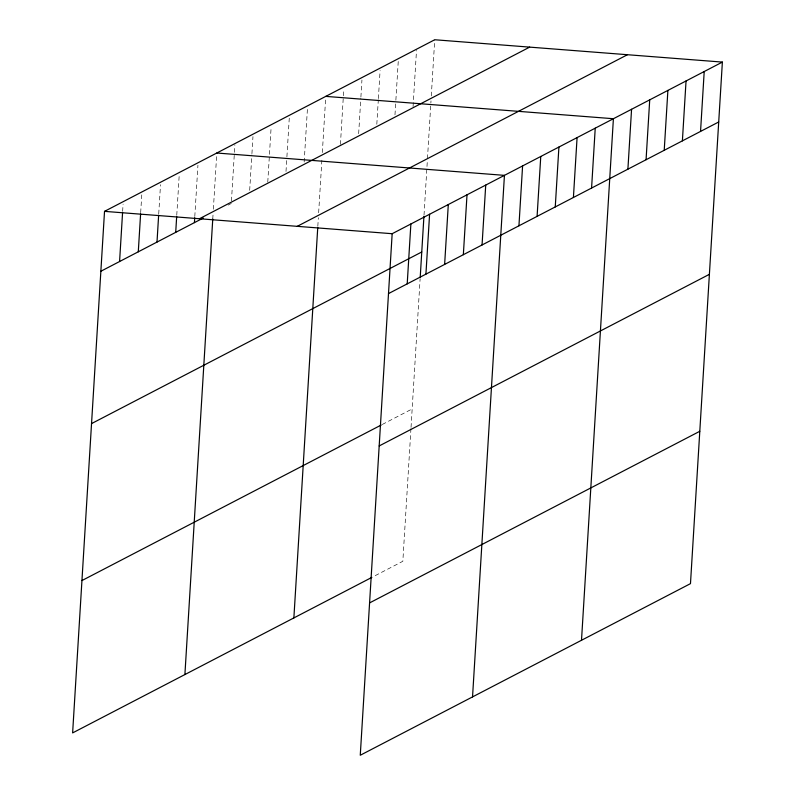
<?xml version="1.0" encoding="UTF-8"?>
<svg xmlns="http://www.w3.org/2000/svg" width="795" height="795" viewBox="0 0 795 795"><rect width="100%" height="100%" fill="white"/><g stroke="black" fill="none" stroke-linecap="round" stroke-linejoin="round"><path stroke-width="0.6" stroke-dasharray="3.98 2.98" d="M122.639 211.42L123.086 204.086M140.675 212.692L141.798 194.358M158.722 213.964L160.511 184.639M176.758 215.246L179.302 173.688M194.795 216.518L197.935 165.181M212.762 219.042L213.06 214.133M213.358 209.234L216.647 155.462M231.444 201.016L234.883 144.799M249.68 190.363L251.846 154.916M251.926 153.693L252.969 136.581M267.766 182.144L271.135 127.14M286.001 171.482L286.826 158.036M286.906 156.814L289.291 117.71M304.167 162.041L307.536 107.047M317.821 226.297L318.348 217.701M318.646 212.782L322.035 157.499M322.333 152.6L325.622 98.828M340.419 144.382L343.778 89.388M358.654 133.729L360.821 98.282M360.9 97.06L361.944 79.947M376.81 124.288L378.311 99.842M378.38 98.62L380.099 70.507M394.976 114.848L395.801 101.402M395.87 100.18L398.265 61.076M413.062 106.629L416.5 50.413M410.955 428.604L402.836 561.29L372.925 576.842M411.035 427.372L420.108 278.966M424.013 215.127L427.392 159.835M427.472 158.612L430.999 100.866M431.297 95.966L434.736 39.75M228.095 205.13L231.295 203.46M382.246 424.49L412.158 408.948"/><path stroke-width="1.19" d="M722.377 62.09L392.164 233.71L360.264 755.25L690.477 583.639L722.377 62.09L434.736 39.75L104.523 211.361L72.623 732.91L371.861 577.389M119.578 261.525L122.569 212.643M138.29 251.806L140.606 213.915M157.003 242.077L158.642 215.187M175.715 232.349L176.679 216.469M194.427 222.63L194.725 217.741M184.897 674.558L212.762 219.042M293.872 617.924L317.752 227.529M407.209 283.875L410.876 223.981M420.187 277.733L423.934 216.349M425.921 274.146L429.588 214.262M444.634 264.417L448.3 204.534M463.346 254.698L467.013 194.805M482.058 244.969L485.725 185.086M472.538 696.897L504.437 175.357L216.797 153.018M518.936 225.81L522.593 165.917M537.092 216.369L540.759 156.486M555.258 206.929L558.915 147.045M573.414 197.488L577.081 137.605M591.579 188.057L595.236 128.164M581.503 640.273L613.402 118.723L325.771 96.384M627.901 169.176L631.568 109.293M646.067 159.735L649.724 99.852M664.222 150.295L667.889 90.411M682.388 140.864L686.045 80.971M700.544 131.423L704.211 71.53M199.446 218.734L529.659 47.124M100.866 271.254L203.232 218.049M297.241 226.337L627.454 54.716M91.544 423.596L421.757 251.985M388.497 293.594L718.71 121.983M81.945 580.559L381.173 425.047M379.175 445.945L709.388 274.325M369.576 602.908L699.789 431.288M104.523 211.361L392.164 233.71"/></g></svg>
